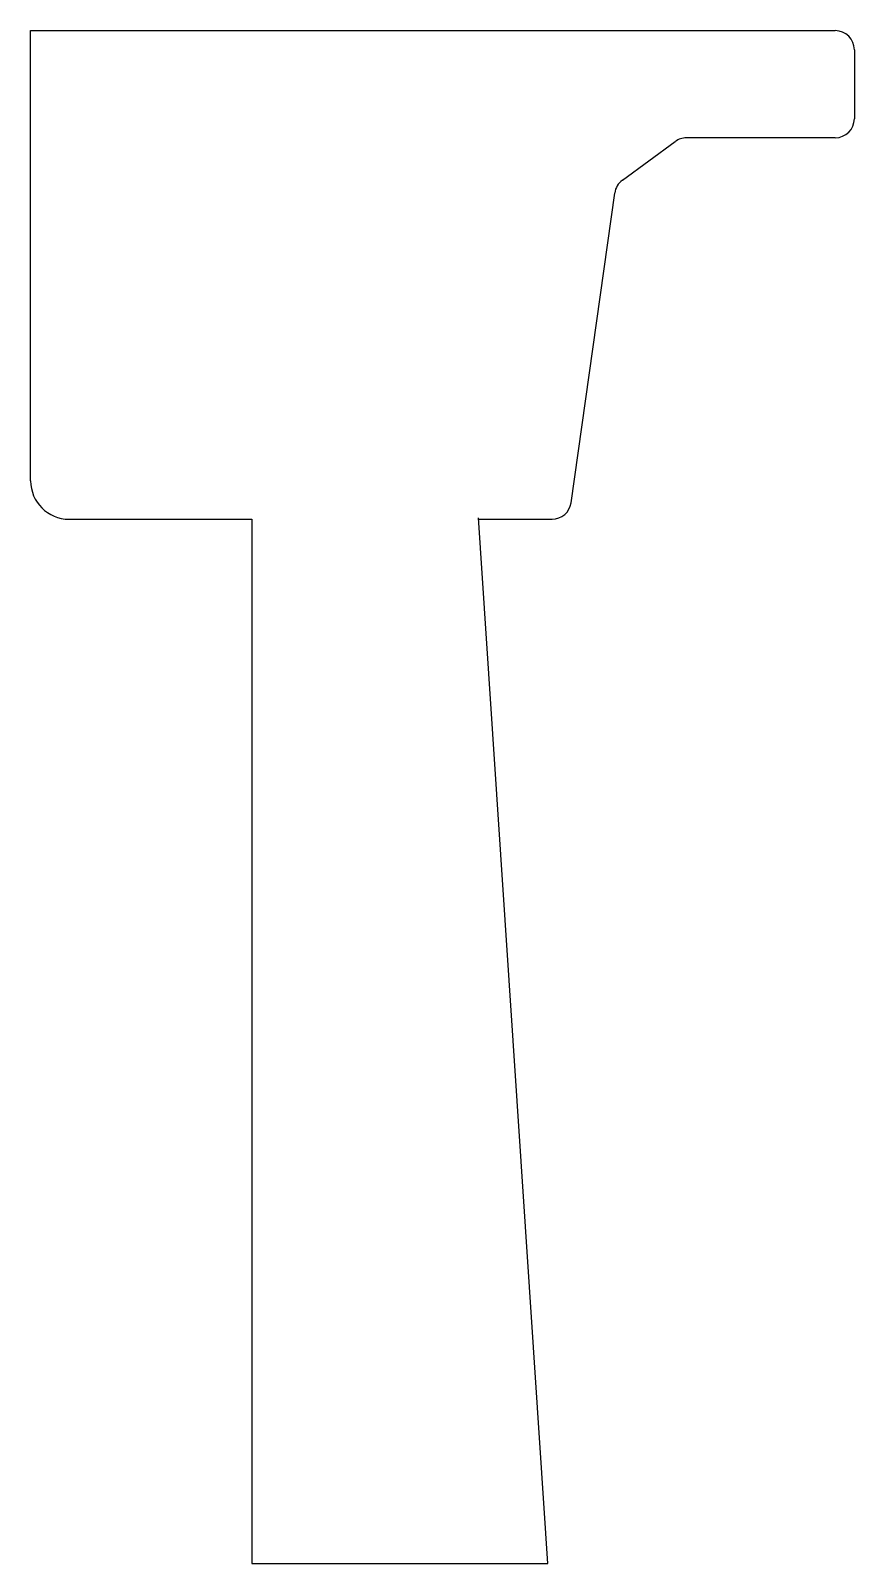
# Model space of a CAD drawing. Extents: x 0 to 0.43, y 0 to 0.8.
import ezdxf

# ---------------------------------------------------------------- set-up
doc = ezdxf.new("R2010")
doc.units = 0
doc.header["$MEASUREMENT"] = 0
doc.layers.add('A-PECAS', color=2, linetype='CONTINUOUS')

msp = doc.modelspace()

# ---------------------------------------------------------------- linework, layer by layer
at = {"layer": 'A-PECAS'}
for p, q in [((0, 0.565), (0, 0.8)), ((0, 0.8), (0.42, 0.8)), ((0.43, 0.79), (0.43, 0.75406)), ((0.42, 0.74406), (0.34235, 0.74406)), ((0.3089, 0.72193), (0.33644, 0.74212)), ((0.28213, 0.5536), (0.30491, 0.71526)), ((0.02, 0.545), (0.11544, 0.545)), ((0.11544, 0.545), (0.11544, 0)), ((0.27, 0), (0.23378, 0.54568)), ((0.23383, 0.545), (0.27223, 0.545)), ((0.11544, 0), (0.27, 0))]:
    msp.add_line(p, q, dxfattribs=at)
for centre, radius, start, end in [((0.42, 0.79), 0.01, 360, 90), ((0.42, 0.75406), 0.01, 270, 0), ((0.34235, 0.73406), 0.01, 90, 126.2504), ((0.31481, 0.71387), 0.01, 126.2504, 171.97987), ((0.02, 0.565), 0.02, 180, 270), ((0.27223, 0.555), 0.01, 270, 351.97987)]:
    msp.add_arc(centre, radius, start, end, dxfattribs=at)

doc.saveas('drawing.dxf')
